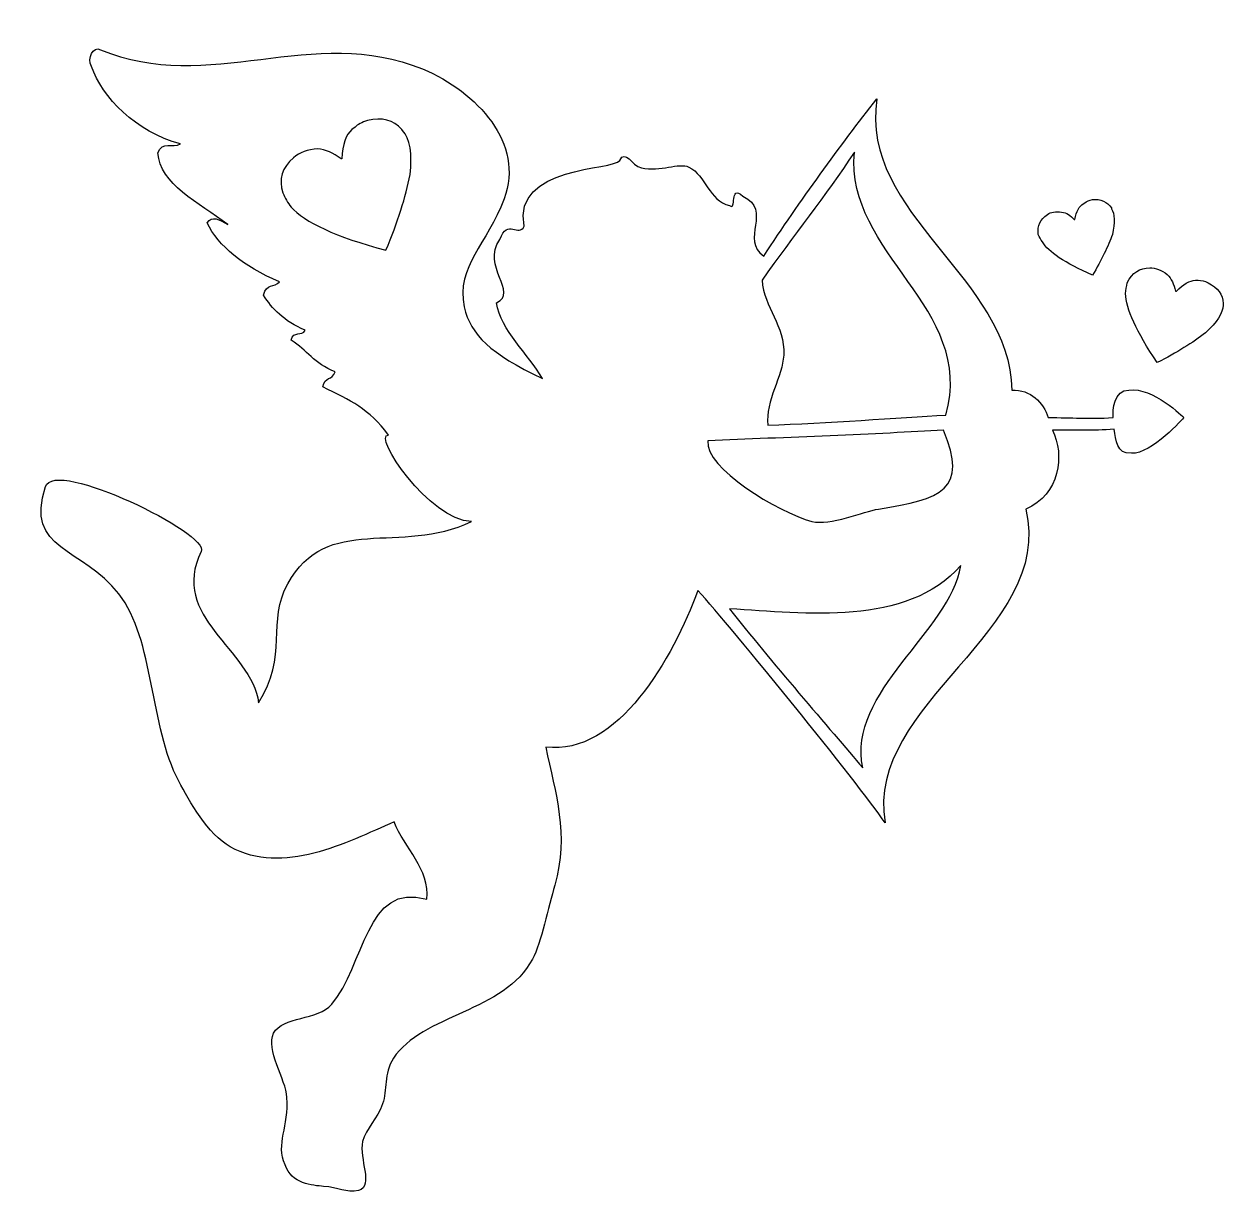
# Model space of a CAD drawing. Header units: centimetres. Extents: x -11.1 to 10.8, y -10.5 to 10.9.
import ezdxf

# ---------------------------------------------------------------- set-up
doc = ezdxf.new("R2010")
doc.units = ezdxf.units.CM
doc.header["$MEASUREMENT"] = 0
doc.layers.add('Layer 1', color=7, linetype='Continuous')

msp = doc.modelspace()

# ---------------------------------------------------------------- linework, layer by layer
at = {"layer": 'Layer 1'}
for points, knots in [([(9.11005, 4.21535), (8.83552, 4.21535), (8.80512, 3.84938), (8.82041, 3.71203), (8.82041, 3.71203), (8.36281, 3.68163), (8.07299, 3.71203), (7.63068, 3.71203), (7.63068, 3.71203), (7.53903, 3.98654), (7.31024, 4.23067), (6.95956, 4.21535), (6.95956, 4.21535), (6.94427, 6.25926), (4.16821, 7.43372), (4.48864, 9.55377), (4.48864, 9.55377), (3.81755, 8.69959), (3.08542, 7.69293), (2.41431, 6.67098), (2.41431, 6.67098), (1.97201, 6.97612), (2.58211, 7.50987), (2.03283, 7.76927), (2.03283, 7.76927), (1.77362, 7.99808), (1.9261, 7.47945), (1.78894, 7.6015), (1.78894, 7.6015), (1.40765, 7.67762), (1.36174, 8.15054), (1.04149, 8.30302), (1.04149, 8.30302), (0.85861, 8.39467), (0.52307, 8.21158), (0.1722, 8.2877), (0.1722, 8.2877), (-0.01089, 8.33363), (-0.11765, 8.63856), (-0.22438, 8.42507), (-0.22438, 8.42507), (-0.33111, 8.24198), (-2.19195, 8.33363), (-1.97846, 7.22003), (-1.97846, 7.22003), (-2.0699, 7.00654), (-2.28339, 7.37272), (-2.42076, 6.97614), (-2.42076, 6.97614), (-2.77162, 6.48812), (-2.0699, 5.99991), (-2.4818, 5.817), (-2.4818, 5.817), (-2.40547, 5.29836), (-1.90212, 4.88649), (-1.64291, 4.42886), (-1.64291, 4.42886), (-2.60382, 4.88648), (-2.9545, 5.22203), (-3.07655, 5.74066), (-3.07655, 5.74066), (-3.22924, 6.48811), (-2.64957, 6.88445), (-2.34442, 7.72355), (-2.34442, 7.72355), (-1.96316, 8.73021), (-2.83266, 9.67583), (-3.83932, 10.10282), (-3.83932, 10.10282), (-5.83732, 10.92638), (-7.77449, 9.63011), (-9.74209, 10.45367), (-9.74209, 10.45367), (-9.87925, 10.52979), (-9.98601, 10.30122), (-9.90965, 10.14853), (-9.90965, 10.14853), (-9.71145, 9.58417), (-9.10137, 8.9437), (-8.27781, 8.7302), (-8.27781, 8.7302), (-8.41497, 8.63855), (-8.61335, 8.79103), (-8.6895, 8.56243), (-8.6895, 8.56243), (-8.6591, 7.99807), (-7.94226, 7.64721), (-7.40833, 7.25063), (-7.40833, 7.25063), (-7.56081, 7.34207), (-7.69815, 7.4184), (-7.78959, 7.28103), (-7.78959, 7.28103), (-7.5761, 6.85405), (-7.13379, 6.48807), (-6.4627, 6.19825), (-6.4627, 6.19825), (-6.55414, 6.09149), (-6.70683, 6.18293), (-6.75252, 5.95412), (-6.75252, 5.95412), (-6.60007, 5.71002), (-6.38636, 5.4812), (-5.98978, 5.31343), (-5.98978, 5.31343), (-6.05082, 5.19159), (-6.20348, 5.31343), (-6.2492, 5.13055), (-6.2492, 5.13055), (-5.94406, 4.94746), (-5.8373, 4.70335), (-5.44071, 4.55087), (-5.44071, 4.55087), (-5.50175, 4.3831), (-5.6238, 4.47454), (-5.66952, 4.27636), (-5.66952, 4.27636), (-5.15088, 4.01715), (-4.83063, 3.87978), (-4.46466, 3.39175), (-4.46466, 3.39175), (-4.76959, 3.40686), (-3.71721, 1.82073), (-2.93939, 1.80541), (-2.93939, 1.80541), (-4.25098, 1.18001), (-5.5934, 1.97318), (-6.31021, 0.6614), (-6.31021, 0.6614), (-6.6915, -0.00972), (-6.29489, -0.66549), (-6.84395, -1.51969), (-6.84395, -1.51969), (-6.98132, -0.52814), (-8.4913, 0.05133), (-7.89633, 1.25637), (-7.89633, 1.25637), (-7.72856, 1.57662), (-10.58074, 2.97987), (-10.74872, 2.44612), (-10.74872, 2.44612), (-11.14509, 1.27169), (-10.06231, 1.33252), (-9.40652, 0.47852), (-9.40652, 0.47852), (-8.75051, -0.36037), (-8.84216, -1.94668), (-8.30821, -2.95334), (-8.30821, -2.95334), (-8.11004, -3.3195), (-7.77447, -3.92957), (-7.36259, -4.15838), (-7.36259, -4.15838), (-6.40165, -4.69212), (-5.24254, -4.08205), (-4.35793, -3.70076), (-4.35793, -3.70076), (-4.17484, -4.17349), (-3.70192, -4.57005), (-3.76296, -5.11909), (-3.76296, -5.11909), (-4.87638, -4.78355), (-4.90697, -6.35456), (-5.50175, -7.04097), (-5.50175, -7.04097), (-5.76096, -7.34611), (-6.40165, -7.25446), (-6.56945, -7.57493), (-6.56945, -7.57493), (-6.72193, -7.86475), (-6.34064, -8.4289), (-6.32532, -8.74939), (-6.32532, -8.74939), (-6.2796, -9.28313), (-6.53902, -9.60336), (-6.35593, -9.98484), (-6.35593, -9.98484), (-6.2492, -10.33549), (-5.85261, -10.3661), (-5.65423, -10.3814), (-5.65423, -10.3814), (-5.3797, -10.39651), (-5.24254, -10.50324), (-5.01373, -10.45755), (-5.01373, -10.45755), (-4.72391, -10.36611), (-5.01373, -9.87809), (-4.9374, -9.55762), (-4.9374, -9.55762), (-4.87639, -9.32883), (-4.66289, -9.13064), (-4.57143, -8.8714), (-4.57143, -8.8714), (-4.47978, -8.61198), (-4.55611, -8.32215), (-4.37305, -8.03254), (-4.37305, -8.03254), (-3.85441, -7.23937), (-2.32933, -7.17836), (-1.82599, -6.21739), (-1.82599, -6.21739), (-1.65822, -5.91227), (-1.53617, -5.25648), (-1.41411, -4.85987), (-1.41411, -4.85987), (-1.1549, -3.92957), (-1.39879, -3.18212), (-1.58188, -2.32794), (-1.58188, -2.32794), (-0.25497, -2.49571), (0.75167, -0.6808), (1.20929, 0.53956), (1.20929, 0.53956), (1.83469, -0.14685), (4.13783, -2.98395), (4.64115, -3.71587), (4.64115, -3.71587), (4.25989, -1.5197), (7.75257, -0.20789), (7.21883, 2.03424), (7.21883, 2.03424), (7.84423, 2.29345), (7.93564, 3.02558), (7.70683, 3.48318), (7.70683, 3.48318), (8.13403, 3.48318), (8.43896, 3.46789), (8.83554, 3.4985), (8.83554, 3.4985), (8.88126, 3.30009), (8.86615, 3.04088), (9.15598, 3.0562), (9.15598, 3.0562), (9.52195, 3.04088), (10.11674, 3.712), (10.11674, 3.712), (10.11674, 3.712), (10.11674, 3.712), (9.53722, 4.27639), (9.11005, 4.21535)], [0, 0, 0, 0, 0.01639344, 0.01639344, 0.01639344, 0.01639344, 0.03278689, 0.03278689, 0.03278689, 0.03278689, 0.04918033, 0.04918033, 0.04918033, 0.04918033, 0.06557377, 0.06557377, 0.06557377, 0.06557377, 0.08196721, 0.08196721, 0.08196721, 0.08196721, 0.09836066, 0.09836066, 0.09836066, 0.09836066, 0.1147541, 0.1147541, 0.1147541, 0.1147541, 0.13114754, 0.13114754, 0.13114754, 0.13114754, 0.14754098, 0.14754098, 0.14754098, 0.14754098, 0.16393443, 0.16393443, 0.16393443, 0.16393443, 0.18032787, 0.18032787, 0.18032787, 0.18032787, 0.19672131, 0.19672131, 0.19672131, 0.19672131, 0.21311475, 0.21311475, 0.21311475, 0.21311475, 0.2295082, 0.2295082, 0.2295082, 0.2295082, 0.24590164, 0.24590164, 0.24590164, 0.24590164, 0.26229508, 0.26229508, 0.26229508, 0.26229508, 0.27868852, 0.27868852, 0.27868852, 0.27868852, 0.29508197, 0.29508197, 0.29508197, 0.29508197, 0.31147541, 0.31147541, 0.31147541, 0.31147541, 0.32786885, 0.32786885, 0.32786885, 0.32786885, 0.3442623, 0.3442623, 0.3442623, 0.3442623, 0.36065574, 0.36065574, 0.36065574, 0.36065574, 0.37704918, 0.37704918, 0.37704918, 0.37704918, 0.39344262, 0.39344262, 0.39344262, 0.39344262, 0.40983607, 0.40983607, 0.40983607, 0.40983607, 0.42622951, 0.42622951, 0.42622951, 0.42622951, 0.44262295, 0.44262295, 0.44262295, 0.44262295, 0.45901639, 0.45901639, 0.45901639, 0.45901639, 0.47540984, 0.47540984, 0.47540984, 0.47540984, 0.49180328, 0.49180328, 0.49180328, 0.49180328, 0.50819672, 0.50819672, 0.50819672, 0.50819672, 0.52459016, 0.52459016, 0.52459016, 0.52459016, 0.54098361, 0.54098361, 0.54098361, 0.54098361, 0.55737705, 0.55737705, 0.55737705, 0.55737705, 0.57377049, 0.57377049, 0.57377049, 0.57377049, 0.59016393, 0.59016393, 0.59016393, 0.59016393, 0.60655738, 0.60655738, 0.60655738, 0.60655738, 0.62295082, 0.62295082, 0.62295082, 0.62295082, 0.63934426, 0.63934426, 0.63934426, 0.63934426, 0.6557377, 0.6557377, 0.6557377, 0.6557377, 0.67213115, 0.67213115, 0.67213115, 0.67213115, 0.68852459, 0.68852459, 0.68852459, 0.68852459, 0.70491803, 0.70491803, 0.70491803, 0.70491803, 0.72131148, 0.72131148, 0.72131148, 0.72131148, 0.73770492, 0.73770492, 0.73770492, 0.73770492, 0.75409836, 0.75409836, 0.75409836, 0.75409836, 0.7704918, 0.7704918, 0.7704918, 0.7704918, 0.78688525, 0.78688525, 0.78688525, 0.78688525, 0.80327869, 0.80327869, 0.80327869, 0.80327869, 0.81967213, 0.81967213, 0.81967213, 0.81967213, 0.83606557, 0.83606557, 0.83606557, 0.83606557, 0.85245902, 0.85245902, 0.85245902, 0.85245902, 0.86885246, 0.86885246, 0.86885246, 0.86885246, 0.8852459, 0.8852459, 0.8852459, 0.8852459, 0.90163934, 0.90163934, 0.90163934, 0.90163934, 0.91803279, 0.91803279, 0.91803279, 0.91803279, 0.93442623, 0.93442623, 0.93442623, 0.93442623, 0.95081967, 0.95081967, 0.95081967, 0.95081967, 0.96721311, 0.96721311, 0.96721311, 0.96721311, 1, 1, 1, 1]), ([(-4.0681, 8.16582), (-4.0681, 8.16582), (-4.0681, 8.16582), (-4.0681, 8.16582), (-4.0681, 8.16582), (-4.14422, 7.75394), (-4.29691, 7.29632), (-4.5104, 6.77768), (-4.5104, 6.77768), (-5.42541, 7.02181), (-6.00508, 7.29632), (-6.24919, 7.57085), (-6.24919, 7.57085), (-6.3102, 7.64718), (-6.35592, 7.73862), (-6.40164, 7.83027), (-6.40164, 7.83027), (-6.47797, 8.07419), (-6.41696, 8.30297), (-6.20347, 8.47077), (-6.20347, 8.47077), (-6.09653, 8.57753), (-5.94405, 8.62322), (-5.76095, 8.63854), (-5.76095, 8.63854), (-5.62379, 8.62322), (-5.47131, 8.56242), (-5.33397, 8.45547), (-5.33397, 8.45547), (-5.33397, 8.45547), (-5.31865, 8.45549), (-5.31865, 8.45549), (-5.31865, 8.45549), (-5.30354, 8.71491), (-5.24253, 8.89801), (-5.13577, 8.98945), (-5.13577, 8.98945), (-5.13577, 8.98945), (-5.07473, 9.03517), (-5.07473, 9.03517), (-5.07473, 9.03517), (-5.02901, 9.08089), (-4.95268, 9.12661), (-4.84594, 9.15722), (-4.84594, 9.15722), (-4.58652, 9.21826), (-4.37302, 9.17254), (-4.22054, 8.98945), (-4.22054, 8.98945), (-4.22054, 8.98945), (-4.20522, 8.97413), (-4.20522, 8.97413), (-4.20522, 8.97413), (-4.0681, 8.82164), (-4.02238, 8.54711), (-4.0681, 8.16582)], [0, 0, 0, 0, 0.06666667, 0.06666667, 0.06666667, 0.06666667, 0.13333333, 0.13333333, 0.13333333, 0.13333333, 0.2, 0.2, 0.2, 0.2, 0.26666667, 0.26666667, 0.26666667, 0.26666667, 0.33333333, 0.33333333, 0.33333333, 0.33333333, 0.4, 0.4, 0.4, 0.4, 0.46666667, 0.46666667, 0.46666667, 0.46666667, 0.53333333, 0.53333333, 0.53333333, 0.53333333, 0.6, 0.6, 0.6, 0.6, 0.66666667, 0.66666667, 0.66666667, 0.66666667, 0.73333333, 0.73333333, 0.73333333, 0.73333333, 0.8, 0.8, 0.8, 0.8, 0.86666667, 0.86666667, 0.86666667, 0.86666667, 1, 1, 1, 1]), ([(4.07675, 8.57754), (4.07675, 8.57754), (4.07675, 8.57754), (4.07675, 8.57754), (4.07675, 8.57754), (3.90898, 6.70159), (6.30356, 5.74065), (5.7545, 3.75776), (5.7545, 3.75776), (4.90032, 3.71204), (3.55811, 3.60528), (2.49044, 3.57467), (2.49044, 3.57467), (2.44469, 4.01719), (2.76516, 4.47457), (2.78026, 4.85607), (2.78026, 4.85607), (2.81087, 5.40511), (2.41429, 5.72536), (2.38368, 6.22868), (2.38368, 6.22868), (2.96336, 7.05224), (3.54304, 7.76926), (4.07675, 8.57754)], [0, 0, 0, 0, 0.14285714, 0.14285714, 0.14285714, 0.14285714, 0.28571429, 0.28571429, 0.28571429, 0.28571429, 0.42857143, 0.42857143, 0.42857143, 0.42857143, 0.57142857, 0.57142857, 0.57142857, 0.57142857, 0.71428571, 0.71428571, 0.71428571, 0.71428571, 1, 1, 1, 1]), ([(7.52393, 6.93038), (7.63069, 6.74729), (7.93562, 6.5489), (8.43894, 6.3203), (8.43894, 6.3203), (8.60674, 6.59483), (8.72879, 6.85404), (8.80512, 7.06754), (8.80512, 7.06754), (8.85084, 7.28103), (8.85084, 7.4488), (8.78983, 7.54046), (8.78983, 7.54046), (8.78983, 7.54046), (8.78983, 7.55578), (8.78983, 7.55578), (8.78983, 7.55578), (8.71347, 7.66254), (8.59163, 7.72355), (8.43894, 7.70823), (8.43894, 7.70823), (8.3779, 7.69291), (8.33221, 7.67762), (8.30178, 7.64719), (8.30178, 7.64719), (8.30178, 7.64719), (8.27117, 7.6319), (8.27117, 7.6319), (8.27117, 7.6319), (8.19505, 7.58618), (8.14933, 7.49474), (8.11869, 7.34205), (8.11869, 7.34205), (8.11869, 7.34205), (8.10339, 7.34204), (8.10339, 7.34204), (8.10339, 7.34204), (8.04235, 7.41837), (7.9662, 7.46409), (7.87458, 7.47941), (7.87458, 7.47941), (7.76785, 7.49473), (7.67641, 7.47941), (7.61537, 7.43369), (7.61537, 7.43369), (7.47802, 7.34204), (7.43228, 7.23528), (7.4476, 7.06753), (7.4476, 7.06753), (7.46289, 7.02182), (7.49329, 6.9761), (7.52393, 6.93038)], [0, 0, 0, 0, 0.07142857, 0.07142857, 0.07142857, 0.07142857, 0.14285714, 0.14285714, 0.14285714, 0.14285714, 0.21428571, 0.21428571, 0.21428571, 0.21428571, 0.28571429, 0.28571429, 0.28571429, 0.28571429, 0.35714286, 0.35714286, 0.35714286, 0.35714286, 0.42857143, 0.42857143, 0.42857143, 0.42857143, 0.5, 0.5, 0.5, 0.5, 0.57142857, 0.57142857, 0.57142857, 0.57142857, 0.64285714, 0.64285714, 0.64285714, 0.64285714, 0.71428571, 0.71428571, 0.71428571, 0.71428571, 0.78571429, 0.78571429, 0.78571429, 0.78571429, 0.85714286, 0.85714286, 0.85714286, 0.85714286, 1, 1, 1, 1]), ([(10.55899, 6.18296), (10.49816, 6.21336), (10.43715, 6.22868), (10.37611, 6.22868), (10.37611, 6.22868), (10.37611, 6.22868), (10.33018, 6.22868), (10.33018, 6.22868), (10.33018, 6.22868), (10.22345, 6.22868), (10.10158, 6.15256), (9.97953, 6.03048), (9.97953, 6.03048), (9.97953, 6.03048), (9.96423, 6.03048), (9.96423, 6.03048), (9.96423, 6.03048), (9.93383, 6.15253), (9.88787, 6.25927), (9.81175, 6.33541), (9.81175, 6.33541), (9.70499, 6.41174), (9.59826, 6.45746), (9.4915, 6.45746), (9.4915, 6.45746), (9.30841, 6.45746), (9.17106, 6.36602), (9.07962, 6.18295), (9.07962, 6.18295), (9.0643, 6.12191), (9.04901, 6.04558), (9.04901, 5.98475), (9.04901, 5.98475), (9.04901, 5.71003), (9.24739, 5.28305), (9.62866, 4.71867), (9.62866, 4.71867), (9.97952, 4.90174), (10.28446, 5.08483), (10.51327, 5.26771), (10.51327, 5.26771), (10.72697, 5.45078), (10.83371, 5.63387), (10.83371, 5.77103), (10.83371, 5.77103), (10.83371, 5.77103), (10.83371, 5.80164), (10.83371, 5.80164), (10.83371, 5.80164), (10.83371, 5.96944), (10.74206, 6.09152), (10.55899, 6.18296)], [0, 0, 0, 0, 0.07142857, 0.07142857, 0.07142857, 0.07142857, 0.14285714, 0.14285714, 0.14285714, 0.14285714, 0.21428571, 0.21428571, 0.21428571, 0.21428571, 0.28571429, 0.28571429, 0.28571429, 0.28571429, 0.35714286, 0.35714286, 0.35714286, 0.35714286, 0.42857143, 0.42857143, 0.42857143, 0.42857143, 0.5, 0.5, 0.5, 0.5, 0.57142857, 0.57142857, 0.57142857, 0.57142857, 0.64285714, 0.64285714, 0.64285714, 0.64285714, 0.71428571, 0.71428571, 0.71428571, 0.71428571, 0.78571429, 0.78571429, 0.78571429, 0.78571429, 0.85714286, 0.85714286, 0.85714286, 0.85714286, 1, 1, 1, 1]), ([(1.39234, 3.28503), (1.39234, 3.28503), (1.39234, 3.28503), (1.39234, 3.28503), (1.39234, 3.28503), (2.79556, 3.34607), (4.51905, 3.40687), (5.70881, 3.4832), (5.70881, 3.4832), (6.16641, 2.38513), (5.67841, 2.21733), (4.51906, 2.03426), (4.51906, 2.03426), (4.25985, 1.98854), (3.61916, 1.72912), (3.29891, 1.80545), (3.29891, 1.80545), (2.68883, 1.97325), (1.31601, 2.79682), (1.39234, 3.28503)], [0, 0, 0, 0, 0.16666667, 0.16666667, 0.16666667, 0.16666667, 0.33333333, 0.33333333, 0.33333333, 0.33333333, 0.5, 0.5, 0.5, 0.5, 0.66666667, 0.66666667, 0.66666667, 0.66666667, 1, 1, 1, 1]), ([(4.22923, -2.70916), (4.22923, -2.70916), (4.22923, -2.70916), (4.22923, -2.70916), (4.22923, -2.70916), (3.64979, -2.02294), (2.50573, -0.71116), (1.78895, 0.20406), (1.78895, 0.20406), (3.17687, 0.12773), (5.0224, -0.13151), (6.02906, 0.99702), (6.02906, 0.99702), (5.83086, -0.20784), (3.93941, -1.32124), (4.22923, -2.70916)], [0, 0, 0, 0, 0.2, 0.2, 0.2, 0.2, 0.4, 0.4, 0.4, 0.4, 0.6, 0.6, 0.6, 0.6, 1, 1, 1, 1])]:
    msp.add_open_spline(points, degree=3, knots=knots, dxfattribs=at)

doc.saveas('drawing.dxf')
